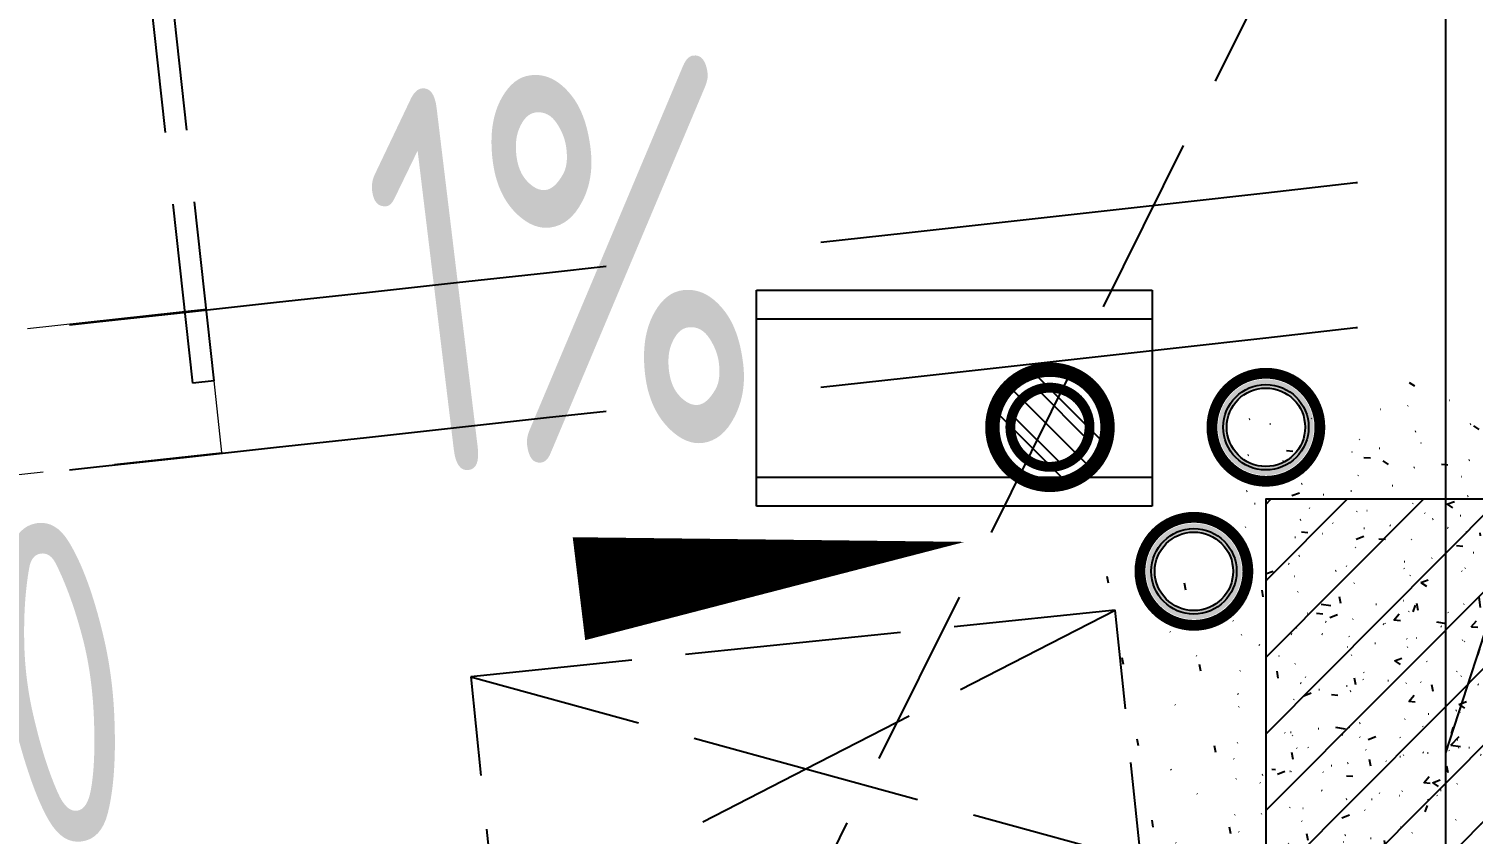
# Model space of a CAD drawing. Header units: inches. Extents: x 0 to 1813292486, y 0 to 3473589894.
# Drawn here: x 600657317 to 600659324, y 3473204273 to 3473205391 of the extents above; entities that cross this region are included whole.
import ezdxf
from ezdxf.enums import TextEntityAlignment as Align

# ---------------------------------------------------------------- set-up
doc = ezdxf.new("R2010")
doc.units = ezdxf.units.IN
doc.header["$LTSCALE"] = 1000
doc.header["$MEASUREMENT"] = 0
doc.linetypes.add('AX-MALL-WALL-P02-QT$0$DASH', pattern=[0.35, 0.25, -0.1])
doc.linetypes.add('PX-MALL-P02-LG$0$CONTINOUS', pattern=[0])
for name, color, linetype in [('A-Anno-Note', 241, 'Continuous'), ('AX-MALL-DIM-P02$0$A-Anno-Dims', 3, 'Continuous'), ('AX-MALL-DIM-P02$0$A-Anno-Note', 241, 'Continuous'), ('AX-MALL-P02-200$0$A-Anno-Note', 241, 'Continuous'), ('AX-MALL-WALL-P02$0$A-Anno-Note', 241, 'Continuous'), ('AX-MALL-WALL-P02-QT$0$A-Detl-Patt', 8, 'Continuous'), ('AX-MALL-WALL-P02-QT$0$A-Detl-Thin', 131, 'Continuous'), ('AX-MALL-WALL-P02-QT$0$A-Fixt', 81, 'Continuous'), ('AX-MALL-WALL-P02-QT$0$A-Wall', 2, 'Continuous'), ('AX-MALL-WALL-P02-QT$0$A-Wall-Patt', 13, 'Continuous'), ('AX-MALL-WORD-P02$0$A-Wind-Iden', 11, 'Continuous'), ('PX-MALL-P02-LG$0$P-Airr-Pipe', 140, 'Continuous'), ('PX-MALL-P02-LG$0$P-Drain-Fldr', 4, 'Continuous'), ('PX-MALL-P02-LG$0$P-Drain-Fldr-ARCH', 161, 'Continuous'), ('PX-MALL-P02-LG$0$P-Drain-Fldr-W100', 4, 'Continuous'), ('PX-MALL-P02-LG$0$P-Drain-Fldr-W50', 4, 'Continuous'), ('PX-MALL-P02-LG$0$P-Pipe-Risr', 7, 'Continuous'), ('PX-MALL-P02-LG$0$P-Pipe-Risr-Arch', 6, 'Continuous'), ('PX-MALL-P02-LG$0$P-Pipe-Risr-W100', 6, 'Continuous'), ('PX-MALL-P02-LG$0$P-Pipe-Risr-W50', 6, 'Continuous'), ('PX-MALL-P02-LG$0$P-Stom-pipe', 4, 'PX-MALL-P02-LG$0$CONTINOUS'), ('SX-MALL-WALL-R-BZ$0$S-COLU', 30, 'Continuous'), ('SX-MALL-WALL-R-BZ$0$S-PATT-WALL', 83, 'Continuous')]:
    doc.layers.add(name, color=color, linetype=linetype)
doc.layers.add('AX-MALL-WALL-P02-QT$0$M-AUX-TO-ARCH', color=1, linetype='Continuous', plot=False)
doc.styles.add('AX-MALL-DIM-P02$0$_TCH_DIM', font='gbenor.shx')
doc.styles.add('AX-MALL-WORD-P02$0$_TCH_WINDOW', font='gbenor.shx', dxfattribs={"bigfont": 'gbcbig.shx'})
doc.styles.add('PX-MALL-P02-LG$0$jzfz', font='gbenor.shx', dxfattribs={"bigfont": 'gbcbig.shx'})

# ---------------------------------------------------------------- blocks, each defined once
blk = doc.blocks.new('AX-MALL-WORD-P02')
at = {"layer": 'AX-MALL-WORD-P02$0$A-Wind-Iden', "style": 'AX-MALL-WORD-P02$0$_TCH_WINDOW', "width": 0.7}
blk.add_text('LC1210', height=446.25, rotation=347.668060760163, dxfattribs=at).set_placement((600452144.2506888, 3473037706.441254))
blk = doc.blocks.new('AX-MALL-WALL-P02-QT$0$JB-AC(O)-Hide')
for p, q in [((-225, 174.9999999999709), (-450, 174.9999999999709)), ((-450, 174.9999999999709), (-450, 37.4999999999709)), ((-450, 174.9999999999709), (-225, 87.4999999999709)), ((150, 174.9999999999709), (-150, 174.9999999999709)), ((450, 174.9999999999709), (225.0000000000582, 174.9999999999709)), ((225.0000000000582, 87.5), (450, 174.9999999999709)), ((450, 37.4999999999709), (450, 174.9999999999709)), ((-150, 58.33333333331393), (0, -2.91038304567337e-11)), ((0, -2.91038304567337e-11), (150, 58.33333333331393)), ((-150, -58.33333333337214), (0, 0)), ((0, 0), (150, -58.33333333337214)), ((-450, -37.5000000000291), (-450, -175.0000000000291)), ((450, -175.0000000000291), (450, -37.5000000000291)), ((-450, -175.0000000000291), (-225, -87.5000000000291)), ((225.0000000000582, -87.50000000005821), (450, -175.0000000000291)), ((-450, -175.0000000000291), (-225, -175.0000000000291)), ((-150, -175.0000000000291), (150, -175.0000000000291)), ((225.0000000000582, -175.0000000000291), (450, -175.0000000000291))]:
    blk.add_line(p, q)
blk = doc.blocks.new('AX-MALL-WALL-P02-QT$0$tj')
at = {"layer": 'AX-MALL-WALL-P02-QT$0$A-Detl-Patt'}
h = blk.add_hatch(dxfattribs=at)
h.set_pattern_fill('STEEL', color=256, scale=100.0000000000001, angle=50.43183869082386)
h.set_pattern_definition([(75.00000000004839, (-14278.19445574284, 156289.8254051208), (-153.3407249234246, 41.08752340989569), []), (75.00000000004839, (-14317.88195610046, 156358.5661673546), (-153.3407249234246, 41.08752340989569), [])])
edge = h.paths.add_edge_path()
edge.add_arc((274302.9537697641, 370915.3693751197), 354853.2281302969, 270.9601093956941, 275.9513128638887)
edge.add_line((311095.3180618286, 17974.67259407043), (323404.2928284407, 17664.898229599))
edge.add_arc((337498.5854798314, -5423.033113246463), 27049.98445535583, 84.4296474408203, 121.40245730350341, ccw=False)
edge.add_line((340124.270958662, 21499.21483898163), (352435.6233639717, 23411.5238032341))
edge.add_line((352435.6233639717, 23411.5238032341), (352460.3320846558, 23263.57286787033))
edge.add_arc((262948.9762239404, 558936.3422532297), 543099.989586636, 279.486523026639, 288.5053300047131)
edge.add_line((435325.042740941, 43917.80823612213), (435185.9318172932, 44187.60760259628))
edge.add_arc((262948.9762341097, 558936.342259489), 542799.9895904897, 279.51816553668203, 288.50044427399206, ccw=False)
edge.add_line((352706.5441896915, 23608.95860147476), (352681.7270303965, 23756.88773488998))
edge.add_line((352681.7270303965, 23756.88773488998), (340117.7681742907, 21803.84383869171))
edge.add_arc((337510.0970116529, -5455.006554111635), 27383.29552171703, 84.53552636432372, 121.2026843873002)
edge.add_line((323323.7129554749, 17967.02113437653), (311085.7617697716, 18275.00808191299))
edge.add_arc((274273.8104503512, 371474.5356685471), 355112.6948552598, 270.96411062040687, 275.9501261722048, ccw=False)
edge.add_line((280248.9759351015, 16412.11376953125), (280248.9759185314, 16111.96136569977))
blk = doc.blocks.new('AX-MALL-WALL-P02-QT$0$1')
at = {"layer": 'AX-MALL-WALL-P02-QT$0$A-Detl-Patt', "linetype": 'AX-MALL-WALL-P02-QT$0$DASH', "extrusion": (0, 0, -1)}
for p, q in [((108521.714856267, -109072.1955194473), (108772.1514668465, -108543.5117721558)), ((108799.2634540796, -108556.3546748161), (108772.1514668465, -108543.5117721558)), ((108548.8268431425, -109085.0384221077), (108799.2634540796, -108556.3546748161)), ((109579.0823497772, -109573.0687398911), (109829.5189602375, -109044.3849935532)), ((109829.5189602375, -109044.3849935532), (109856.6309474707, -109057.2278962135)), ((109606.1943365335, -109585.9116430283), (109856.6309474707, -109057.2278962135)), ((108521.714856267, -109072.1955194473), (108548.8268431425, -109085.0384221077)), ((109606.1943365335, -109585.9116430283), (109579.0823497772, -109573.0687398911))]:
    blk.add_line(p, q, dxfattribs=at)
at = {"layer": 'AX-MALL-WALL-P02-QT$0$A-Detl-Patt', "linetype": 'AX-MALL-WALL-P02-QT$0$DASH', "lineweight": 13, "extrusion": (0, 0, -1)}
blk.add_lwpolyline([(-108799.1811138391, -108556.5284986496, 0.4067224467930122), (-109063.9545964003, -109329.0535812378, 0.4067224466732205), (-109829.4366202354, -109044.5588169098)], format="xyb", dxfattribs=at)
at = {"layer": 'AX-MALL-WALL-P02-QT$0$A-Detl-Patt', "linetype": 'AX-MALL-WALL-P02-QT$0$DASH', "lineweight": 13}
blk.add_lwpolyline([(108478.905179143, -109162.5688095093), (109563.3846606016, -109676.2849311829), (109649.0040137768, -109495.538351059), (108564.524532795, -108981.8222289085)], close=True, dxfattribs=at)
blk = doc.blocks.new('SX-MALL-WALL-R-BZ')
at = {"layer": 'SX-MALL-WALL-R-BZ$0$S-PATT-WALL'}
h = blk.add_hatch(dxfattribs=at)
h.set_pattern_fill('钢筋混凝土', color=256, scale=15, pattern_type=2)
h.set_pattern_definition([(24.56816130816271, (600578611.2237192, 3473080110.365553), (-31.18316059493327, 68.21004687955141), []), (29.56816130816269, (600578611.2237192, 3473080110.365553), (97.53445421719282, -46.37920051396389), [11.25, -123.75]), (334.5681613081628, (600578611.2237192, 3473080110.365553), (19.88439777927527, 112.9961142827297), [9, -99]), (80.01956130816268, (600578619.3515904, 3473080106.50062), (117.4189029658641, 66.61682168402376), [9.5610285, -105.1713168]), (25.75236130816271, (600578621.6965042, 3473080138.478197), (141.3476152528434, -79.15081592627133), [16.875, -185.625]), (76.20376130816268, (600578633.4754679, 3473080131.882288), (182.3878362876093, 87.98253897351975), [14.3415432, -157.75695]), (330.7523613081627, (600578621.6965042, 3473080138.478197), (182.3877676281842, 87.98268140648725), [13.49999999999997, -148.4999999999995]), (0.5681613081627113, (600578633.1346302, 3473080126.213644), (62.82047319493842, -87.84980448085341), [11.24999999999997, -123.7499999999997]), (305.5681613081627, (600578633.1346302, 3473080126.213644), (72.17288941707483, 89.18848104565322), [8.999999999999966, -98.99999999999973]), (51.01956130816269, (600578638.3696649, 3473080118.892823), (134.9933625472827, 1.338571315216136), [9.561028499999967, -105.1713167999997]), (17.06816130816274, (600578611.2237192, 3473080110.365553), (19.14085715648196, 46.15589493569758), [0.75, -97.8, 0.75, -100.5, 0.75, -99.375]), (347.0681613081627, (600578611.2237192, 3473080110.365553), (57.63084700165395, 41.66442755963357), [0.7499999999999979, -57.29999999999986, 0.7499999999999979, -95.54999999999973, 0.7499999999999979, -37.87499999999986]), (307.0681613081626, (600578579.8781208, 3473080122.042708), (73.85474000760384, -31.12342332406966), [0.75, -37.5, 0.75, -117, 0.75, -155.25]), (297.0681613081627, (600578565.8217986, 3473080127.2791), (87.21641676177077, -16.46683783357052), [0.75, -48.75, 0.75, -77.69999999999999, 0.75, -110.25])])
h.paths.add_polyline_path([(600455163.903369, 3473036480.077927), (600455408.2683511, 3473037136.039629), (600454752.3066484, 3473037380.404612), (600454507.9416661, 3473036724.442909)])
at = {"layer": 'SX-MALL-WALL-R-BZ$0$S-COLU'}
blk.add_lwpolyline([(600455163.903369, 3473036480.077927), (600455408.2683511, 3473037136.039629), (600454752.3066484, 3473037380.404612), (600454507.9416661, 3473036724.442909)], close=True, dxfattribs=at)
blk = doc.blocks.new('SX-MALL-WALL-R-2F~3F')
blk.add_blockref('SX-MALL-WALL-R-BZ', (-1.192092895507812e-06, -9.5367431640625e-07))
blk = doc.blocks.new('SX-MALL-WALL-2F~3F')
blk.add_blockref('SX-MALL-WALL-R-2F~3F', (0, 0))
blk = doc.blocks.new('AX-MALL-WALL-P02-QT$0$JB-AC(i)-Li')
for p, q in [((-275, 0), (275, 0)), ((-275, 0), (275, 0)), ((-275, -300), (-275, 0)), ((275, 0), (275, -300)), ((-275, -40), (275, -40)), ((275, -260), (-275, -260)), ((275, -300), (-275, -300))]:
    blk.add_line(p, q)
blk = doc.blocks.new('AX-MALL-WALL-P02-QT')
at = {"layer": 'AX-MALL-WALL-P02-QT$0$A-Wall-Patt'}
h = blk.add_hatch(dxfattribs=at)
h.set_pattern_fill('普通砖', color=256, scale=200, style=0)
h.set_pattern_definition([(45, (0, 359.0227), (-353.55353201463, 353.55353201463), [])])
h.paths.add_polyline_path([(600454861.5184088, 3473036655.220112), (600454988.9145857, 3473036726.488276), (600457959.7571112, 3473044701.276251), (600457834.812025, 3473044747.821962), (600457737.4301986, 3473044677.386003), (600454793.6485379, 3473036775.238923)])
at = {"layer": 'AX-MALL-WALL-P02-QT$0$A-Detl-Patt', "linetype": 'AX-MALL-WALL-P02-QT$0$DASH'}
blk.add_line((600442378.0469737, 3473026219.237061), (600462301.5675247, 3473044897.954804), dxfattribs=at)
at = {"layer": 'AX-MALL-WALL-P02-QT$0$A-Detl-Thin', "linetype": 'AX-MALL-WALL-P02-QT$0$DASH', "ltscale": 3}
for points in [[(600451244.861608, 3473038707.314544, 0.001866930564118095), (600455144.9368505, 3473037718.220278, 0.001866930564118095)], [(600451174.6601776, 3473038518.869387, 0.001866229636446369), (600455074.6784538, 3473037529.62221, 0.001866229636446369)]]:
    blk.add_lwpolyline(points, format="xyb", dxfattribs=at)
at = {"layer": 'AX-MALL-WALL-P02-QT$0$A-Wall'}
blk.add_line((600454793.6485379, 3473036775.238923), (600457737.4301986, 3473044677.386003), dxfattribs=at)
at = {"layer": 'AX-MALL-WALL-P02-QT$0$A-Detl-Thin'}
blk.add_blockref('SX-MALL-WALL-2F~3F', (0, 0), dxfattribs=at)
at = {"layer": 'AX-MALL-WALL-P02-QT$0$A-Detl-Thin', "rotation": 339.5681613091762}
blk.add_blockref('AX-MALL-WALL-P02-QT$0$tj', (600144118.6961328, 3473128496.287411), dxfattribs=at)
at = {"layer": 'AX-MALL-WALL-P02-QT$0$A-Fixt'}
for name, p, rotation in [('AX-MALL-WALL-P02-QT$0$JB-AC(i)-Li', (600454448.009357, 3473037803.603917), 339.5681613375581), ('AX-MALL-WALL-P02-QT$0$JB-AC(O)-Hide', (600454022.8212794, 3473037252.744709), 345.4703428157612)]:
    blk.add_blockref(name, p, dxfattribs=dict(at, rotation=rotation))
at = {"layer": 'AX-MALL-WALL-P02-QT$0$M-AUX-TO-ARCH', "rotation": 11.14914795979858}
blk.add_blockref('AX-MALL-WALL-P02-QT$0$1', (600324713.0105102, 3473124368.474493), dxfattribs=at)
blk = doc.blocks.new('AX-MALL-WALL-P02')
at = {"layer": 'AX-MALL-WALL-P02$0$A-Anno-Note'}
blk.add_blockref('AX-MALL-WORD-P02', (0, 0), dxfattribs=at)
blk.add_blockref('AX-MALL-WALL-P02-QT', (0, 0), dxfattribs=at)
blk = doc.blocks.new('PX-MALL-P02-LG$0$P-Risr')
at = {"layer": 'PX-MALL-P02-LG$0$P-Pipe-Risr-W50'}
h = blk.add_hatch(color=0, dxfattribs=at)
edge = h.paths.add_edge_path()
edge.add_ellipse((0, 0), major_axis=(47.05795628796547, 47.05795628796547), ratio=0.9999999999999695, start_angle=225.0000000000009, end_angle=405.0000000000009, ccw=False)
edge.add_ellipse((0, 0), major_axis=(47.05795628796764, 47.05795628796764), ratio=0.9999999999998785, start_angle=133.9675974886221, end_angle=225.0000000000035, ccw=False)
edge.add_line((-66.53919663240958, 1.199087783927098), (-54.4367953546693, 1.199087783927098))
edge.add_ellipse((0, 0), major_axis=(-38.50196423560672, 38.50196423560672), ratio=0.9999999999999859, start_angle=43.73814098242129, end_angle=134.9999999999996)
edge.add_ellipse((0, 0), major_axis=(38.50196423561096, 38.50196423561096), ratio=0.9999999999998216, start_angle=225.0000000000051, end_angle=405.0000000000051)
edge.add_ellipse((0, 0), major_axis=(38.50196423560679, 38.50196423560679), ratio=0.9999999999999831, start_angle=45.00000000000048, end_angle=133.7381409824204)
edge.add_line((-54.43679535467527, 1.199087783927098), (-66.53919663241555, 1.199087783927098))
edge.add_ellipse((0, 0), major_axis=(-47.05795628796762, 47.05795628796762), ratio=0.9999999999998742, start_angle=-45.00000000000358, end_angle=43.967597488629224, ccw=False)
at = {"layer": 'PX-MALL-P02-LG$0$P-Pipe-Risr-Arch', "ltscale": 0.7}
blk.add_circle((0, 0), 59.29000000000001, dxfattribs=at)
at = {"layer": 'PX-MALL-P02-LG$0$P-Pipe-Risr-W100', "color": 0, "const_width": 15}
blk.add_lwpolyline([(-75, 0, 1), (75, 0, 1)], format="xyb", close=True, dxfattribs=at)
at = {"layer": 'PX-MALL-P02-LG$0$P-Pipe-Risr-W50'}
blk.add_circle((0, 0), 54.45000000000001, dxfattribs=at)
at = {"layer": 'PX-MALL-P02-LG$0$P-Pipe-Risr', "style": 'PX-MALL-P02-LG$0$jzfz', "width": 0.6, "flags": 1}
for tag, p in [('SYS-MARK', (0.3310501334344735, -45.65933377496549)), ('RANGE', (0.3337570973526454, -45.67887874227017))]:
    blk.add_attdef(tag, text='', height=0.015625, dxfattribs=at).set_placement(p, align=Align.MIDDLE)
blk = doc.blocks.new('PX-MALL-P02-LG$0$A$C5A9C1854')
at = {"layer": 'PX-MALL-P02-LG$0$P-Drain-Fldr-W50', "ltscale": 0.7}
for p, q in [((52.36634142632829, -16.81565596791916), (-16.81565596786095, 52.36634142627008)), ((38.89087296527578, -38.89087296521757), (-38.89087296527578, 38.89087296521757)), ((16.81565596797736, -52.36634142627008), (-52.36634142621187, 16.81565596791916))]:
    blk.add_line(p, q, dxfattribs=at)
at = {"layer": 'PX-MALL-P02-LG$0$P-Drain-Fldr-W50', "ltscale": 0.7, "const_width": 13.75}
blk.add_lwpolyline([(-54.99999999994179, 0, 1), (55.00000000005821, 0, 1)], format="xyb", close=True, dxfattribs=at)
blk = doc.blocks.new('PX-MALL-P02-LG$0$A$C7D2520B3')
at = {"layer": 'PX-MALL-P02-LG$0$P-Drain-Fldr', "ltscale": 0.7}
for p, q in [((78.54951213949244, -25.22348395187873), (-25.22348395179142, 78.54951213940512)), ((58.33630944791366, -58.33630944788456), (-58.33630944791366, 58.33630944788456)), ((25.22348395196605, -78.54951213940512), (-78.54951213931781, 25.22348395187873))]:
    blk.add_line(p, q, dxfattribs=at)
at = {"layer": 'PX-MALL-P02-LG$0$P-Drain-Fldr', "ltscale": 0.7, "const_width": 20}
blk.add_lwpolyline([(5.820766091346741e-11, -80, 1), (5.820766091346741e-11, 80, 1)], format="xyb", close=True, dxfattribs=at)
blk = doc.blocks.new('PX-MALL-P02-LG$0$A$C2257314B')
at = {"layer": 'PX-MALL-P02-LG$0$P-Drain-Fldr-ARCH', "ltscale": 0.7}
for p, q in [((52.36634142632829, -16.81565596791916), (-16.81565596786095, 52.36634142627008)), ((38.89087296527578, -38.89087296521757), (-38.89087296527578, 38.89087296521757)), ((16.81565596797736, -52.36634142627008), (-52.36634142621187, 16.81565596791916))]:
    blk.add_line(p, q, dxfattribs=at)
for start, end in [(0, 180), (180, 0)]:
    blk.add_arc((5.820766091346741e-11, -1.77635683940025e-15), 55, start, end, dxfattribs=at)
blk = doc.blocks.new('PX-MALL-P02-LG$0$P-Drain-Fldr')
blk.add_blockref('PX-MALL-P02-LG$0$A$C2257314B', (0, 0))
at = {"layer": 'PX-MALL-P02-LG$0$P-Drain-Fldr-W100'}
blk.add_blockref('PX-MALL-P02-LG$0$A$C7D2520B3', (0, 0), dxfattribs=at)
at = {"layer": 'PX-MALL-P02-LG$0$P-Drain-Fldr-W50'}
blk.add_blockref('PX-MALL-P02-LG$0$A$C5A9C1854', (0, 0), dxfattribs=at)
blk = doc.blocks.new('PX-MALL-P02-LG')
at = {"layer": 'PX-MALL-P02-LG$0$P-Airr-Pipe', "rotation": 249.5681612843863}
blk.add_blockref('PX-MALL-P02-LG$0$P-Risr', (600454787.2159294, 3473037474.113427), dxfattribs=at)
at = {"layer": 'PX-MALL-P02-LG$0$P-Drain-Fldr', "rotation": 339.5681612843863}
blk.add_blockref('PX-MALL-P02-LG$0$P-Drain-Fldr', (600454506.0894862, 3473037578.841278), dxfattribs=at)
at = {"layer": 'PX-MALL-P02-LG$0$P-Stom-pipe', "ltscale": 0.7, "rotation": 249.568161317356}
blk.add_blockref('PX-MALL-P02-LG$0$P-Risr', (600454623.6885499, 3473037321.605079), dxfattribs=at)
blk = doc.blocks.new('AX-MALL-DIM-P02')
at = {"layer": 'AX-MALL-DIM-P02$0$A-Anno-Dims'}
blk.add_lwpolyline([(600453432.1163082, 3473037689.260428, 0, 0, 0), (600454339.7106034, 3473037471.02029, 0, 144, 0), (600453814.6763186, 3473037597.270042, 0, 0, 0)], format="xyseb", dxfattribs=at)
at = {"layer": 'AX-MALL-DIM-P02$0$A-Anno-Note', "style": 'AX-MALL-DIM-P02$0$_TCH_DIM', "width": 0.7}
blk.add_text('1%', height=535.5, rotation=346.4793478939217, dxfattribs=at).set_placement((600453632.99869, 3473037826.272145))
blk = doc.blocks.new('AX-MALL-P02-200')
at = {"layer": 'AX-MALL-P02-200$0$A-Anno-Note'}
blk.add_blockref('AX-MALL-WALL-P02', (0, 0), dxfattribs=at)
for name in ['AX-MALL-DIM-P02', 'PX-MALL-P02-LG']:
    blk.add_blockref(name, (0, 0), dxfattribs=at)

msp = doc.modelspace()

# ---------------------------------------------------------------- block references
at = {"layer": 'A-Anno-Note', "rotation": 20.43183869077545}
msp.add_blockref('AX-MALL-P02-200', (1250392458.527329, 9048125.682563305), dxfattribs=at)

doc.saveas('drawing.dxf')
